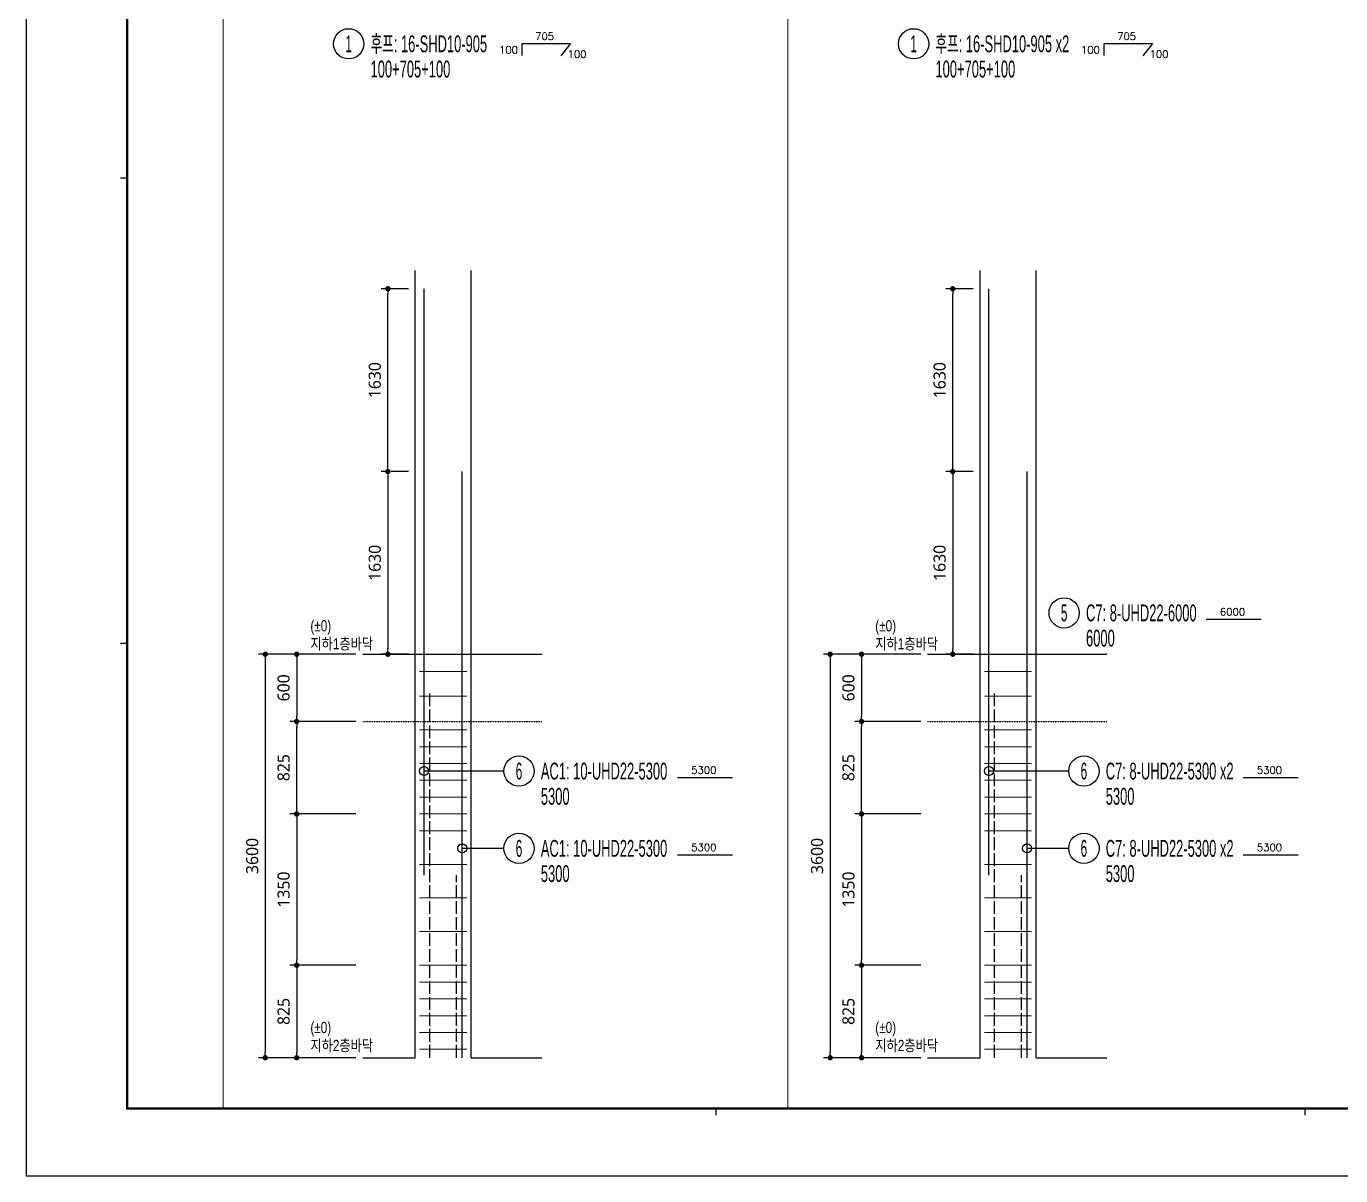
# Model space of a CAD drawing. Header units: millimetres. Extents: x 317501 to 2277231, y -321722 to 1186893.
# Drawn here: x 473021 to 484742, y -171979 to -161724 of the extents above; entities that cross this region are included whole.
import ezdxf
from ezdxf.enums import TextEntityAlignment as Align

# ---------------------------------------------------------------- set-up
doc = ezdxf.new("R2010")
doc.units = ezdxf.units.MM
doc.header["$LTSCALE"] = 57
doc.linetypes.add('HID', pattern=[2.5, 2, -0.5])
doc.layers.get('Defpoints').update_dxf_attribs({"color": 145})
for name, color, linetype in [('254', 254, 'Continuous'), ('AMAC-NO', 5, 'Continuous'), ('BAR', 2, 'Continuous'), ('DIM', 7, 'Continuous'), ('RP_TAG', 7, 'Continuous'), ('XDIM', 7, 'Continuous'), ('XSTRUCT', 2, 'Continuous')]:
    doc.layers.add(name, color=color, linetype=linetype)
doc.layers.add('Main Bar', color=7, linetype='Continuous', lineweight=0)
doc.layers.add('XTITLE', color=22, linetype='Continuous', lineweight=0)
doc.styles.add('ROMANS', font='malgun.ttf')
doc.styles.add('RPWK1', font='arial.ttf', dxfattribs={"bigfont": 'whgtxt.shx'})
doc.styles.add('RPWK2', font='romans.shx', dxfattribs={"bigfont": 'whgtxt.shx'})
doc.styles.add('돋음', font='Dotum.ttf')
doc.dimstyles.new('60(SUB-1.8)', dxfattribs={"dimscale": 60, "dimtxt": 1.8, "dimasz": 0.8, "dimexe": 1, "dimexo": 1, "dimgap": 1, "dimtad": 1, "dimdec": 0, "dimzin": 0, "dimdsep": 46, "dimtxsty": 'ROMANS', "dimblk": 'DOT', "dimcen": 1, "dimdle": 2, "dimclrd": 6, "dimclre": 6, "dimclrt": 7, "dimazin": 0, "dimtfac": 1, "dimtdec": 0, "dimtix": 1, "dimtmove": 2, "dimatfit": 3, "dimldrblk": 'DIMDOT', "dimfxl": 0, "dimtolj": 1, "dimtzin": 0, "dimarcsym": 0})

# ---------------------------------------------------------------- blocks, each defined once
blk = doc.blocks.new('dhs_sheet2e')
at = {"color": 7}
for p, q in [((2996.4, 29664.7), (2796.7, 29664.7)), ((2996.4, 15831.2), (2796.7, 15831.2)), ((20500.6, 1997.6), (20500.6, 1797.9)), ((38004.8, 1997.6), (38004.8, 1797.9))]:
    blk.add_line(p, q, dxfattribs=at)
blk.add_lwpolyline([(84000, 0), (84000, 59329.4), (0, 59329.4), (0, 0)], close=True, dxfattribs=at)
at = {"color": 30, "const_width": 64.9}
blk.add_lwpolyline([(81003.6, 57331.7), (2996.4, 57331.7), (2996.4, 1997.6), (81003.6, 1997.6)], close=True, dxfattribs=at)
blk = doc.blocks.new('zdfgarse')
at = {"color": 255, "xscale": 0.25, "yscale": 0.25, "zscale": 0.25}
blk.add_blockref('dhs_sheet2e', (0, 0), dxfattribs=at)
blk = doc.blocks.new('_Dot')
at = {"color": 0, "linetype": 'ByBlock', "lineweight": -2}
blk.add_line((-0.5, 0), (-1, 0), dxfattribs=at)
at = {"color": 0, "linetype": 'ByBlock', "const_width": 0.5}
blk.add_lwpolyline([(-0.25, 0, 1), (0.25, 0, 1)], format="xyb", close=True, dxfattribs=at)
blk = doc.blocks.new('*D101')
at = {"layer": 'Defpoints', "color": 0, "linetype": 'Continuous', "transparency": 16777216}
for p in [(476021, -167326), (475152, -170926), (476021, -170926)]:
    blk.add_point(p, dxfattribs=at).dxf.unprotected_set("ltscale", 0)
at = {"layer": 'XDIM', "color": 6, "linetype": 'Continuous', "lineweight": -2, "transparency": 16777216}
for p, q in [((475961, -167326), (475092, -167326)), ((475152, -167374), (475152, -170878)), ((475961, -170926), (475092, -170926))]:
    blk.add_line(p, q, dxfattribs=at).dxf.unprotected_set("ltscale", 0)
at = {"layer": 'XDIM', "color": 6, "linetype": 'Continuous', "lineweight": -2, "transparency": 16777216, "xscale": 48, "yscale": 48, "zscale": 48}
for p, rotation in [((475152, -167326), 90), ((475152, -170926), 270)]:
    blk.add_blockref('_Dot', p, dxfattribs=dict(at, rotation=rotation)).dxf.unprotected_set("ltscale", 0)
at = {"layer": 'XDIM', "color": 7, "linetype": 'Continuous', "transparency": 16777216, "insert": (475036, -169126), "char_height": 108, "attachment_point": 5, "rotation": 90, "style": 'ROMANS'}
blk.add_mtext('\\A1;3600', dxfattribs=at).dxf.unprotected_set("ltscale", 0)
blk = doc.blocks.new('DIMDOT')
at = {"layer": 'DIM', "linetype": 'Continuous'}
blk.add_line((-2, 0), (2, 0), dxfattribs=at)
for radius in [0.5, 0.25]:
    blk.add_circle((0, 0), radius, dxfattribs=at)
blk = doc.blocks.new('*D102')
at = {"layer": 'Defpoints', "color": 0, "linetype": 'Continuous', "transparency": 16777216}
for p in [(476488, -165696), (476245, -167326), (476488, -167326)]:
    blk.add_point(p, dxfattribs=at).dxf.unprotected_set("ltscale", 0)
at = {"layer": 'XDIM', "color": 6, "linetype": 'Continuous', "lineweight": -2, "transparency": 16777216}
for p, q in [((476428, -165696), (476185, -165696)), ((476245, -165744), (476245, -167278)), ((476428, -167326), (476185, -167326))]:
    blk.add_line(p, q, dxfattribs=at).dxf.unprotected_set("ltscale", 0)
at = {"layer": 'XDIM', "color": 6, "linetype": 'Continuous', "lineweight": -2, "transparency": 16777216, "xscale": 48, "yscale": 48, "zscale": 48}
for p, rotation in [((476245, -165696), 90), ((476245, -167326), 270)]:
    blk.add_blockref('_Dot', p, dxfattribs=dict(at, rotation=rotation)).dxf.unprotected_set("ltscale", 0)
at = {"layer": 'XDIM', "color": 7, "linetype": 'Continuous', "transparency": 16777216, "insert": (476129, -166511), "char_height": 108, "attachment_point": 5, "rotation": 90, "style": 'ROMANS'}
blk.add_mtext('\\A1;1630', dxfattribs=at).dxf.unprotected_set("ltscale", 0)
blk = doc.blocks.new('*D103')
at = {"layer": 'Defpoints', "color": 0, "linetype": 'Continuous', "transparency": 16777216}
for p in [(476245, -164066), (476488, -164066), (476488, -165696)]:
    blk.add_point(p, dxfattribs=at).dxf.unprotected_set("ltscale", 0)
at = {"layer": 'XDIM', "color": 6, "linetype": 'Continuous', "lineweight": -2, "transparency": 16777216}
for p, q in [((476428, -164066), (476185, -164066)), ((476245, -165648), (476245, -164114)), ((476428, -165696), (476185, -165696))]:
    blk.add_line(p, q, dxfattribs=at).dxf.unprotected_set("ltscale", 0)
at = {"layer": 'XDIM', "color": 6, "linetype": 'Continuous', "lineweight": -2, "transparency": 16777216, "xscale": 48, "yscale": 48, "zscale": 48}
for p, rotation in [((476245, -164066), 90), ((476245, -165696), 270)]:
    blk.add_blockref('_Dot', p, dxfattribs=dict(at, rotation=rotation)).dxf.unprotected_set("ltscale", 0)
at = {"layer": 'XDIM', "color": 7, "linetype": 'Continuous', "transparency": 16777216, "insert": (476129, -164881), "char_height": 108, "attachment_point": 5, "rotation": 90, "style": 'ROMANS'}
blk.add_mtext('\\A1;1630', dxfattribs=at).dxf.unprotected_set("ltscale", 0)
blk = doc.blocks.new('*D104')
at = {"layer": 'Defpoints', "color": 0, "linetype": 'Continuous', "transparency": 16777216}
for p in [(476021, -167326), (475432, -167926), (476021, -167926)]:
    blk.add_point(p, dxfattribs=at).dxf.unprotected_set("ltscale", 0)
at = {"layer": 'XDIM', "color": 6, "linetype": 'Continuous', "lineweight": -2, "transparency": 16777216}
for p, q in [((475961, -167326), (475372, -167326)), ((475432, -167374), (475432, -167878)), ((475961, -167926), (475372, -167926))]:
    blk.add_line(p, q, dxfattribs=at).dxf.unprotected_set("ltscale", 0)
at = {"layer": 'XDIM', "color": 6, "linetype": 'Continuous', "lineweight": -2, "transparency": 16777216, "xscale": 48, "yscale": 48, "zscale": 48}
for p, rotation in [((475432, -167326), 90), ((475432, -167926), 270)]:
    blk.add_blockref('_Dot', p, dxfattribs=dict(at, rotation=rotation)).dxf.unprotected_set("ltscale", 0)
at = {"layer": 'XDIM', "color": 7, "linetype": 'Continuous', "transparency": 16777216, "insert": (475316, -167626), "char_height": 108, "attachment_point": 5, "rotation": 90, "style": 'ROMANS'}
blk.add_mtext('\\A1;600', dxfattribs=at).dxf.unprotected_set("ltscale", 0)
blk = doc.blocks.new('*D105')
at = {"layer": 'Defpoints', "color": 0, "linetype": 'Continuous', "transparency": 16777216}
for p in [(476021, -170101), (475432, -170926), (476021, -170926)]:
    blk.add_point(p, dxfattribs=at).dxf.unprotected_set("ltscale", 0)
at = {"layer": 'XDIM', "color": 6, "linetype": 'Continuous', "lineweight": -2, "transparency": 16777216}
for p, q in [((475961, -170101), (475372, -170101)), ((475432, -170149), (475432, -170878)), ((475961, -170926), (475372, -170926))]:
    blk.add_line(p, q, dxfattribs=at).dxf.unprotected_set("ltscale", 0)
at = {"layer": 'XDIM', "color": 6, "linetype": 'Continuous', "lineweight": -2, "transparency": 16777216, "xscale": 48, "yscale": 48, "zscale": 48}
for p, rotation in [((475432, -170101), 90), ((475432, -170926), 270)]:
    blk.add_blockref('_Dot', p, dxfattribs=dict(at, rotation=rotation)).dxf.unprotected_set("ltscale", 0)
at = {"layer": 'XDIM', "color": 7, "linetype": 'Continuous', "transparency": 16777216, "insert": (475316, -170513), "char_height": 108, "attachment_point": 5, "rotation": 90, "style": 'ROMANS'}
blk.add_mtext('\\A1;825', dxfattribs=at).dxf.unprotected_set("ltscale", 0)
blk = doc.blocks.new('*D106')
at = {"layer": 'Defpoints', "color": 0, "linetype": 'Continuous', "transparency": 16777216}
for p in [(475432, -167926), (476021, -167926), (476021, -168751)]:
    blk.add_point(p, dxfattribs=at).dxf.unprotected_set("ltscale", 0)
at = {"layer": 'XDIM', "color": 6, "linetype": 'Continuous', "lineweight": -2, "transparency": 16777216}
for p, q in [((475961, -167926), (475372, -167926)), ((475432, -168703), (475432, -167974)), ((475961, -168751), (475372, -168751))]:
    blk.add_line(p, q, dxfattribs=at).dxf.unprotected_set("ltscale", 0)
at = {"layer": 'XDIM', "color": 6, "linetype": 'Continuous', "lineweight": -2, "transparency": 16777216, "xscale": 48, "yscale": 48, "zscale": 48}
for p, rotation in [((475432, -167926), 90), ((475432, -168751), 270)]:
    blk.add_blockref('_Dot', p, dxfattribs=dict(at, rotation=rotation)).dxf.unprotected_set("ltscale", 0)
at = {"layer": 'XDIM', "color": 7, "linetype": 'Continuous', "transparency": 16777216, "insert": (475316, -168338), "char_height": 108, "attachment_point": 5, "rotation": 90, "style": 'ROMANS'}
blk.add_mtext('\\A1;825', dxfattribs=at).dxf.unprotected_set("ltscale", 0)
blk = doc.blocks.new('*D107')
at = {"layer": 'Defpoints', "color": 0, "linetype": 'Continuous', "transparency": 16777216}
for p in [(476021, -168751), (475432, -170101), (476021, -170101)]:
    blk.add_point(p, dxfattribs=at).dxf.unprotected_set("ltscale", 0)
at = {"layer": 'XDIM', "color": 6, "linetype": 'Continuous', "lineweight": -2, "transparency": 16777216}
for p, q in [((475961, -168751), (475372, -168751)), ((475432, -168799), (475432, -170053)), ((475961, -170101), (475372, -170101))]:
    blk.add_line(p, q, dxfattribs=at).dxf.unprotected_set("ltscale", 0)
at = {"layer": 'XDIM', "color": 6, "linetype": 'Continuous', "lineweight": -2, "transparency": 16777216, "xscale": 48, "yscale": 48, "zscale": 48}
for p, rotation in [((475432, -168751), 90), ((475432, -170101), 270)]:
    blk.add_blockref('_Dot', p, dxfattribs=dict(at, rotation=rotation)).dxf.unprotected_set("ltscale", 0)
at = {"layer": 'XDIM', "color": 7, "linetype": 'Continuous', "transparency": 16777216, "insert": (475316, -169426), "char_height": 108, "attachment_point": 5, "rotation": 90, "style": 'ROMANS'}
blk.add_mtext('\\A1;1350', dxfattribs=at).dxf.unprotected_set("ltscale", 0)
blk = doc.blocks.new('*D108')
at = {"layer": 'Defpoints', "color": 0, "linetype": 'Continuous', "transparency": 16777216}
for p in [(481059, -167326), (480189, -170926), (481059, -170926)]:
    blk.add_point(p, dxfattribs=at).dxf.unprotected_set("ltscale", 0)
at = {"layer": 'XDIM', "color": 6, "linetype": 'Continuous', "lineweight": -2, "transparency": 16777216}
for p, q in [((480999, -167326), (480129, -167326)), ((480189, -167374), (480189, -170878)), ((480999, -170926), (480129, -170926))]:
    blk.add_line(p, q, dxfattribs=at).dxf.unprotected_set("ltscale", 0)
at = {"layer": 'XDIM', "color": 6, "linetype": 'Continuous', "lineweight": -2, "transparency": 16777216, "xscale": 48, "yscale": 48, "zscale": 48}
for p, rotation in [((480189, -167326), 90), ((480189, -170926), 270)]:
    blk.add_blockref('_Dot', p, dxfattribs=dict(at, rotation=rotation)).dxf.unprotected_set("ltscale", 0)
at = {"layer": 'XDIM', "color": 7, "linetype": 'Continuous', "transparency": 16777216, "insert": (480073, -169126), "char_height": 108, "attachment_point": 5, "rotation": 90, "style": 'ROMANS'}
blk.add_mtext('\\A1;3600', dxfattribs=at).dxf.unprotected_set("ltscale", 0)
blk = doc.blocks.new('*D109')
at = {"layer": 'Defpoints', "color": 0, "linetype": 'Continuous', "transparency": 16777216}
for p in [(481526, -165696), (481282, -167326), (481526, -167326)]:
    blk.add_point(p, dxfattribs=at).dxf.unprotected_set("ltscale", 0)
at = {"layer": 'XDIM', "color": 6, "linetype": 'Continuous', "lineweight": -2, "transparency": 16777216}
for p, q in [((481466, -165696), (481222, -165696)), ((481282, -165744), (481282, -167278)), ((481466, -167326), (481222, -167326))]:
    blk.add_line(p, q, dxfattribs=at).dxf.unprotected_set("ltscale", 0)
at = {"layer": 'XDIM', "color": 6, "linetype": 'Continuous', "lineweight": -2, "transparency": 16777216, "xscale": 48, "yscale": 48, "zscale": 48}
for p, rotation in [((481282, -165696), 90), ((481282, -167326), 270)]:
    blk.add_blockref('_Dot', p, dxfattribs=dict(at, rotation=rotation)).dxf.unprotected_set("ltscale", 0)
at = {"layer": 'XDIM', "color": 7, "linetype": 'Continuous', "transparency": 16777216, "insert": (481166, -166511), "char_height": 108, "attachment_point": 5, "rotation": 90, "style": 'ROMANS'}
blk.add_mtext('\\A1;1630', dxfattribs=at).dxf.unprotected_set("ltscale", 0)
blk = doc.blocks.new('*D110')
at = {"layer": 'Defpoints', "color": 0, "linetype": 'Continuous', "transparency": 16777216}
for p in [(481282, -164066), (481526, -164066), (481526, -165696)]:
    blk.add_point(p, dxfattribs=at).dxf.unprotected_set("ltscale", 0)
at = {"layer": 'XDIM', "color": 6, "linetype": 'Continuous', "lineweight": -2, "transparency": 16777216}
for p, q in [((481466, -164066), (481222, -164066)), ((481282, -165648), (481282, -164114)), ((481466, -165696), (481222, -165696))]:
    blk.add_line(p, q, dxfattribs=at).dxf.unprotected_set("ltscale", 0)
at = {"layer": 'XDIM', "color": 6, "linetype": 'Continuous', "lineweight": -2, "transparency": 16777216, "xscale": 48, "yscale": 48, "zscale": 48}
for p, rotation in [((481282, -164066), 90), ((481282, -165696), 270)]:
    blk.add_blockref('_Dot', p, dxfattribs=dict(at, rotation=rotation)).dxf.unprotected_set("ltscale", 0)
at = {"layer": 'XDIM', "color": 7, "linetype": 'Continuous', "transparency": 16777216, "insert": (481166, -164881), "char_height": 108, "attachment_point": 5, "rotation": 90, "style": 'ROMANS'}
blk.add_mtext('\\A1;1630', dxfattribs=at).dxf.unprotected_set("ltscale", 0)
blk = doc.blocks.new('*D111')
at = {"layer": 'Defpoints', "color": 0, "linetype": 'Continuous', "transparency": 16777216}
for p in [(481059, -167326), (480469, -167926), (481059, -167926)]:
    blk.add_point(p, dxfattribs=at).dxf.unprotected_set("ltscale", 0)
at = {"layer": 'XDIM', "color": 6, "linetype": 'Continuous', "lineweight": -2, "transparency": 16777216}
for p, q in [((480999, -167326), (480409, -167326)), ((480469, -167374), (480469, -167878)), ((480999, -167926), (480409, -167926))]:
    blk.add_line(p, q, dxfattribs=at).dxf.unprotected_set("ltscale", 0)
at = {"layer": 'XDIM', "color": 6, "linetype": 'Continuous', "lineweight": -2, "transparency": 16777216, "xscale": 48, "yscale": 48, "zscale": 48}
for p, rotation in [((480469, -167326), 90), ((480469, -167926), 270)]:
    blk.add_blockref('_Dot', p, dxfattribs=dict(at, rotation=rotation)).dxf.unprotected_set("ltscale", 0)
at = {"layer": 'XDIM', "color": 7, "linetype": 'Continuous', "transparency": 16777216, "insert": (480353, -167626), "char_height": 108, "attachment_point": 5, "rotation": 90, "style": 'ROMANS'}
blk.add_mtext('\\A1;600', dxfattribs=at).dxf.unprotected_set("ltscale", 0)
blk = doc.blocks.new('*D112')
at = {"layer": 'Defpoints', "color": 0, "linetype": 'Continuous', "transparency": 16777216}
for p in [(481059, -170101), (480469, -170926), (481059, -170926)]:
    blk.add_point(p, dxfattribs=at).dxf.unprotected_set("ltscale", 0)
at = {"layer": 'XDIM', "color": 6, "linetype": 'Continuous', "lineweight": -2, "transparency": 16777216}
for p, q in [((480999, -170101), (480409, -170101)), ((480469, -170149), (480469, -170878)), ((480999, -170926), (480409, -170926))]:
    blk.add_line(p, q, dxfattribs=at).dxf.unprotected_set("ltscale", 0)
at = {"layer": 'XDIM', "color": 6, "linetype": 'Continuous', "lineweight": -2, "transparency": 16777216, "xscale": 48, "yscale": 48, "zscale": 48}
for p, rotation in [((480469, -170101), 90), ((480469, -170926), 270)]:
    blk.add_blockref('_Dot', p, dxfattribs=dict(at, rotation=rotation)).dxf.unprotected_set("ltscale", 0)
at = {"layer": 'XDIM', "color": 7, "linetype": 'Continuous', "transparency": 16777216, "insert": (480353, -170513), "char_height": 108, "attachment_point": 5, "rotation": 90, "style": 'ROMANS'}
blk.add_mtext('\\A1;825', dxfattribs=at).dxf.unprotected_set("ltscale", 0)
blk = doc.blocks.new('*D113')
at = {"layer": 'Defpoints', "color": 0, "linetype": 'Continuous', "transparency": 16777216}
for p in [(480469, -167926), (481059, -167926), (481059, -168751)]:
    blk.add_point(p, dxfattribs=at).dxf.unprotected_set("ltscale", 0)
at = {"layer": 'XDIM', "color": 6, "linetype": 'Continuous', "lineweight": -2, "transparency": 16777216}
for p, q in [((480999, -167926), (480409, -167926)), ((480469, -168703), (480469, -167974)), ((480999, -168751), (480409, -168751))]:
    blk.add_line(p, q, dxfattribs=at).dxf.unprotected_set("ltscale", 0)
at = {"layer": 'XDIM', "color": 6, "linetype": 'Continuous', "lineweight": -2, "transparency": 16777216, "xscale": 48, "yscale": 48, "zscale": 48}
for p, rotation in [((480469, -167926), 90), ((480469, -168751), 270)]:
    blk.add_blockref('_Dot', p, dxfattribs=dict(at, rotation=rotation)).dxf.unprotected_set("ltscale", 0)
at = {"layer": 'XDIM', "color": 7, "linetype": 'Continuous', "transparency": 16777216, "insert": (480353, -168338), "char_height": 108, "attachment_point": 5, "rotation": 90, "style": 'ROMANS'}
blk.add_mtext('\\A1;825', dxfattribs=at).dxf.unprotected_set("ltscale", 0)
blk = doc.blocks.new('*D114')
at = {"layer": 'Defpoints', "color": 0, "linetype": 'Continuous', "transparency": 16777216}
for p in [(481059, -168751), (480469, -170101), (481059, -170101)]:
    blk.add_point(p, dxfattribs=at).dxf.unprotected_set("ltscale", 0)
at = {"layer": 'XDIM', "color": 6, "linetype": 'Continuous', "lineweight": -2, "transparency": 16777216}
for p, q in [((480999, -168751), (480409, -168751)), ((480469, -168799), (480469, -170053)), ((480999, -170101), (480409, -170101))]:
    blk.add_line(p, q, dxfattribs=at).dxf.unprotected_set("ltscale", 0)
at = {"layer": 'XDIM', "color": 6, "linetype": 'Continuous', "lineweight": -2, "transparency": 16777216, "xscale": 48, "yscale": 48, "zscale": 48}
for p, rotation in [((480469, -168751), 90), ((480469, -170101), 270)]:
    blk.add_blockref('_Dot', p, dxfattribs=dict(at, rotation=rotation)).dxf.unprotected_set("ltscale", 0)
at = {"layer": 'XDIM', "color": 7, "linetype": 'Continuous', "transparency": 16777216, "insert": (480353, -169426), "char_height": 108, "attachment_point": 5, "rotation": 90, "style": 'ROMANS'}
blk.add_mtext('\\A1;1350', dxfattribs=at).dxf.unprotected_set("ltscale", 0)
blk = doc.blocks.new('*U1603', base_point=(477280.5468, -168368.5475))
at = {"layer": 'RP_TAG', "color": 0, "linetype": 'Continuous', "ltscale": 100}
blk.add_circle((477414.5468, -168368.5475), 135, dxfattribs=at)
at = {"layer": 'RP_TAG', "color": 0, "linetype": 'Continuous', "ltscale": 100, "style": 'RPWK1', "width": 0.5}
blk.add_text('6', height=150, dxfattribs=at).set_placement((477414.5468, -168368.5475), align=Align.MIDDLE_CENTER)
at = {"layer": 'RP_TAG', "color": 0, "linetype": 'Continuous', "ltscale": 100, "style": 'RPWK1', "width": 0.55}
for s, p in [('AC1: 10-UHD22-5300', (477609.5468, -168368.5475)), ('5300', (477609.5468, -168593.5475))]:
    blk.add_text(s, height=150, dxfattribs=at).set_placement(p, align=Align.MIDDLE_LEFT)
blk = doc.blocks.new('*U1604', base_point=(477280.5468, -169057.996))
at = {"layer": 'RP_TAG', "color": 0, "linetype": 'Continuous', "ltscale": 100}
blk.add_circle((477414.5468, -169057.996), 135, dxfattribs=at)
at = {"layer": 'RP_TAG', "color": 0, "linetype": 'Continuous', "ltscale": 100, "style": 'RPWK1', "width": 0.5}
blk.add_text('6', height=150, dxfattribs=at).set_placement((477414.5468, -169057.996), align=Align.MIDDLE_CENTER)
at = {"layer": 'RP_TAG', "color": 0, "linetype": 'Continuous', "ltscale": 100, "style": 'RPWK1', "width": 0.55}
for s, p in [('AC1: 10-UHD22-5300', (477609.5468, -169057.996)), ('5300', (477609.5468, -169282.996))]:
    blk.add_text(s, height=150, dxfattribs=at).set_placement(p, align=Align.MIDDLE_LEFT)
blk = doc.blocks.new('*U1605', base_point=(482317.8452, -168368.5474))
at = {"layer": 'RP_TAG', "color": 0, "linetype": 'Continuous', "ltscale": 100}
blk.add_circle((482451.8452, -168368.5474), 135, dxfattribs=at)
at = {"layer": 'RP_TAG', "color": 0, "linetype": 'Continuous', "ltscale": 100, "style": 'RPWK1', "width": 0.5}
blk.add_text('6', height=150, dxfattribs=at).set_placement((482451.8452, -168368.5474), align=Align.MIDDLE_CENTER)
at = {"layer": 'RP_TAG', "color": 0, "linetype": 'Continuous', "ltscale": 100, "style": 'RPWK1', "width": 0.55}
for s, p in [('C7: 8-UHD22-5300 x2', (482646.8452, -168368.5474)), ('5300', (482646.8452, -168593.5474))]:
    blk.add_text(s, height=150, dxfattribs=at).set_placement(p, align=Align.MIDDLE_LEFT)
blk = doc.blocks.new('*U1606', base_point=(482317.8452, -169057.9959))
at = {"layer": 'RP_TAG', "color": 0, "linetype": 'Continuous', "ltscale": 100}
blk.add_circle((482451.8452, -169057.9959), 135, dxfattribs=at)
at = {"layer": 'RP_TAG', "color": 0, "linetype": 'Continuous', "ltscale": 100, "style": 'RPWK1', "width": 0.5}
blk.add_text('6', height=150, dxfattribs=at).set_placement((482451.8452, -169057.9959), align=Align.MIDDLE_CENTER)
at = {"layer": 'RP_TAG', "color": 0, "linetype": 'Continuous', "ltscale": 100, "style": 'RPWK1', "width": 0.55}
for s, p in [('C7: 8-UHD22-5300 x2', (482646.8452, -169057.9959)), ('5300', (482646.8452, -169282.9959))]:
    blk.add_text(s, height=150, dxfattribs=at).set_placement(p, align=Align.MIDDLE_LEFT)
blk = doc.blocks.new('*U1617', base_point=(475761.912, -161880.1787))
at = {"layer": 'RP_TAG', "color": 0, "linetype": 'Continuous', "ltscale": 100}
blk.add_circle((475895.912, -161880.1787), 135, dxfattribs=at)
at = {"layer": 'RP_TAG', "color": 0, "linetype": 'Continuous', "ltscale": 100, "style": 'RPWK1', "width": 0.5}
blk.add_text('1', height=150, dxfattribs=at).set_placement((475895.912, -161880.1787), align=Align.MIDDLE_CENTER)
at = {"layer": 'RP_TAG', "color": 0, "linetype": 'Continuous', "ltscale": 100, "style": 'RPWK1', "width": 0.55}
for s, p in [('후프: 16-SHD10-905', (476090.912, -161880.1787)), ('100+705+100', (476090.912, -162105.1787))]:
    blk.add_text(s, height=150, dxfattribs=at).set_placement(p, align=Align.MIDDLE_LEFT)
blk = doc.blocks.new('*U1618', base_point=(480799.2102, -161880.1787))
at = {"layer": 'RP_TAG', "color": 0, "linetype": 'Continuous', "ltscale": 100}
blk.add_circle((480933.2102, -161880.1787), 135, dxfattribs=at)
at = {"layer": 'RP_TAG', "color": 0, "linetype": 'Continuous', "ltscale": 100, "style": 'RPWK1', "width": 0.5}
blk.add_text('1', height=150, dxfattribs=at).set_placement((480933.2102, -161880.1787), align=Align.MIDDLE_CENTER)
at = {"layer": 'RP_TAG', "color": 0, "linetype": 'Continuous', "ltscale": 100, "style": 'RPWK1', "width": 0.55}
for s, p in [('후프: 16-SHD10-905 x2', (481128.2102, -161880.1787)), ('100+705+100', (481128.2102, -162105.1787))]:
    blk.add_text(s, height=150, dxfattribs=at).set_placement(p, align=Align.MIDDLE_LEFT)
blk = doc.blocks.new('*U1627', base_point=(482141.9565, -166957.3207))
at = {"layer": 'RP_TAG', "color": 0, "linetype": 'Continuous', "ltscale": 100}
blk.add_circle((482275.9565, -166957.3207), 135, dxfattribs=at)
at = {"layer": 'RP_TAG', "color": 0, "linetype": 'Continuous', "ltscale": 100, "style": 'RPWK1', "width": 0.5}
blk.add_text('5', height=150, dxfattribs=at).set_placement((482275.9565, -166957.3207), align=Align.MIDDLE_CENTER)
at = {"layer": 'RP_TAG', "color": 0, "linetype": 'Continuous', "ltscale": 100, "style": 'RPWK1', "width": 0.55}
for s, p in [('C7: 8-UHD22-6000', (482470.9565, -166957.3207)), ('6000', (482470.9565, -167182.3207))]:
    blk.add_text(s, height=150, dxfattribs=at).set_placement(p, align=Align.MIDDLE_LEFT)

msp = doc.modelspace()

# ---------------------------------------------------------------- linework, layer by layer
at = {"layer": '254', "color": 4, "linetype": 'Continuous'}
for p, q in [((477279.5, -168368.5), (476568.4, -168368.5)), ((482316.8, -168368.5), (481605.7, -168368.5)), ((477279.5, -169058), (476908.4, -169058)), ((482316.8, -169058), (481945.7, -169058))]:
    msp.add_line(p, q, dxfattribs=at)
for centre in [(476568.4, -168368.5), (481605.7, -168368.5), (476908.4, -169058), (481945.7, -169058)]:
    msp.add_circle(centre, 40, dxfattribs=at)
at = {"layer": 'BAR', "color": 3}
for points in [[(476568.4, -169295.8), (476568.4, -164065.8)], [(481605.7, -169295.8), (481605.7, -164065.8)], [(476908.4, -170925.8), (476908.4, -165695.8)], [(481945.7, -170925.8), (481945.7, -165695.8)]]:
    msp.add_lwpolyline(points, dxfattribs=at)
at = {"layer": 'BAR', "color": 8, "linetype": 'HID'}
for points in [[(476618.4, -170925.8), (476618.4, -167665.8)], [(481655.7, -170925.8), (481655.7, -167665.8)], [(476858.4, -170925.8), (476858.4, -169295.8)], [(481895.7, -170925.8), (481895.7, -169295.8)]]:
    msp.add_lwpolyline(points, dxfattribs=at)
at = {"layer": 'Main Bar', "color": 30, "linetype": 'Continuous'}
for p, q in [((476528.4, -167480.8), (476948.4, -167480.8)), ((481565.7, -167480.8), (481985.7, -167480.8)), ((476528.4, -167700.8), (476948.4, -167700.8)), ((481565.7, -167700.8), (481985.7, -167700.8)), ((476528.4, -168000.8), (476948.4, -168000.8)), ((481565.7, -168000.8), (481985.7, -168000.8)), ((476528.4, -168150.8), (476948.4, -168150.8)), ((481565.7, -168150.8), (481985.7, -168150.8)), ((476528.4, -168300.8), (476948.4, -168300.8)), ((481565.7, -168300.8), (481985.7, -168300.8)), ((476528.4, -168450.8), (476948.4, -168450.8)), ((481565.7, -168450.8), (481985.7, -168450.8)), ((476528.4, -168600.8), (476948.4, -168600.8)), ((481565.7, -168600.8), (481985.7, -168600.8)), ((476528.4, -168750.8), (476948.4, -168750.8)), ((481565.7, -168750.8), (481985.7, -168750.8)), ((476528.4, -168900.8), (476948.4, -168900.8)), ((481565.7, -168900.8), (481985.7, -168900.8)), ((476528.4, -169200.8), (476948.4, -169200.8)), ((481565.7, -169200.8), (481985.7, -169200.8)), ((476528.4, -169500.8), (476948.4, -169500.8)), ((481565.7, -169500.8), (481985.7, -169500.8)), ((476528.4, -169800.8), (476948.4, -169800.8)), ((481565.7, -169800.8), (481985.7, -169800.8)), ((476528.4, -170100.8), (476948.4, -170100.8)), ((481565.7, -170100.8), (481985.7, -170100.8)), ((476528.4, -170250.8), (476948.4, -170250.8)), ((481565.7, -170250.8), (481985.7, -170250.8)), ((476528.4, -170400.8), (476948.4, -170400.8)), ((481565.7, -170400.8), (481985.7, -170400.8)), ((476528.4, -170550.8), (476948.4, -170550.8)), ((481565.7, -170550.8), (481985.7, -170550.8)), ((476528.4, -170700.8), (476948.4, -170700.8)), ((481565.7, -170700.8), (481985.7, -170700.8)), ((476528.4, -170850.8), (476948.4, -170850.8)), ((481565.7, -170850.8), (481985.7, -170850.8))]:
    msp.add_line(p, q, dxfattribs=at).dxf.unprotected_set("ltscale", 0)
at = {"layer": 'RP_TAG', "color": 250, "linetype": 'Continuous', "ltscale": 100}
for p, q in [((477538.1, -161880.2), (477538.1, -161880.2)), ((482727.7, -161880.2), (482727.7, -161880.2)), ((483614.2, -166957.3), (483614.2, -166957.3)), ((478899.7, -168368.5), (478899.7, -168368.5)), ((483943.3, -168368.5), (483943.3, -168368.5)), ((478899.7, -169058), (478899.7, -169058)), ((483943.3, -169058), (483943.3, -169058))]:
    msp.add_line(p, q, dxfattribs=at)
at = {"layer": 'RP_TAG', "color": 1, "linetype": 'Continuous', "ltscale": 100}
for points in [[(477443.8, -161983.5), (477443.8, -161877.4), (477874.6, -161877.4), (477786.5, -161987.2)], [(482633.4, -161983.5), (482633.4, -161877.4), (483064.2, -161877.4), (482976.1, -161987.2)], [(483543.7, -167014.1), (484032.6, -167014.1)], [(478829.2, -168425.3), (479318, -168425.3)], [(483872.8, -168425.3), (484361.6, -168425.3)], [(478829.2, -169114.7), (479318, -169114.7)], [(483872.8, -169114.7), (484361.6, -169114.7)]]:
    msp.add_lwpolyline(points, dxfattribs=at)
at = {"layer": 'XSTRUCT', "color": 5, "linetype": 'Continuous'}
for p, q in [((476488.4, -170925.8), (476488.4, -163901.9)), ((476988.4, -170925.8), (476988.4, -163901.9)), ((481525.7, -170925.8), (481525.7, -163901.9)), ((482025.7, -170925.8), (482025.7, -163901.9)), ((476021.3, -167325.8), (477618.1, -167325.8)), ((481058.6, -167325.8), (482655.4, -167325.8)), ((476021.3, -170925.8), (476488.4, -170925.8)), ((476988.4, -170925.8), (477618.1, -170925.8)), ((481058.6, -170925.8), (481525.7, -170925.8)), ((482025.7, -170925.8), (482655.4, -170925.8))]:
    msp.add_line(p, q, dxfattribs=at).dxf.unprotected_set("ltscale", 0)
at = {"layer": 'XSTRUCT', "color": 8, "linetype": 'HID'}
for p, q in [((476021.3, -167925.8), (477618.1, -167925.8)), ((481058.6, -167925.8), (482655.4, -167925.8))]:
    msp.add_line(p, q, dxfattribs=at).dxf.unprotected_set("ltscale", 0)
at = {"layer": 'XTITLE', "color": 3, "ltscale": 2}
msp.add_line((474775.7, -155938.1), (474775.7, -171379.3), dxfattribs=at)
msp.add_lwpolyline([(479813, -155938.1), (479813, -171379.3)], dxfattribs=at)

# ---------------------------------------------------------------- block references
at = {"xscale": 1.199999996698919, "yscale": 1.199999996698919, "zscale": 1.199999996698919}
msp.add_blockref('zdfgarse', (473020.9, -171978.6), dxfattribs=at)
at = {"layer": 'RP_TAG', "color": 30, "linetype": 'Continuous', "ltscale": 1.86656e-317}
for name, p in [('*U1617', (475761.9, -161880.2)), ('*U1618', (480799.2, -161880.2))]:
    msp.add_blockref(name, p, dxfattribs=at)
at = {"layer": 'RP_TAG', "color": 210, "linetype": 'Continuous', "ltscale": 1.86656e-317}
for name, p in [('*U1627', (482142, -166957.3)), ('*U1603', (477280.5, -168368.5)), ('*U1605', (482317.8, -168368.5)), ('*U1604', (477280.5, -169058)), ('*U1606', (482317.8, -169058))]:
    msp.add_blockref(name, p, dxfattribs=at)

# ---------------------------------------------------------------- texts
at = {"layer": 'AMAC-NO', "color": 2, "style": '돋음', "width": 0.8}
for s, p in [('(%%P0)', (475554.4, -167122.2)), ('(%%P0)', (480591.7, -167122.2)), ('지하1층바닥', (475554.4, -167282.8)), ('지하1층바닥', (480591.7, -167282.8)), ('(%%P0)', (475554.4, -170706)), ('(%%P0)', (480591.7, -170706)), ('지하2층바닥', (475554.4, -170866.6)), ('지하2층바닥', (480591.7, -170866.6))]:
    msp.add_text(s, height=100, dxfattribs=at).set_placement(p)
at = {"layer": 'RP_TAG', "color": 2, "linetype": 'Continuous', "ltscale": 100, "style": 'RPWK2'}
for s, p in [('705', (477642.9, -161865.3)), ('705', (482832.5, -161865.3)), ('6000', (483777.4, -167000.9)), ('5300', (479062.9, -168412.1)), ('5300', (484106.5, -168412.1)), ('5300', (479062.9, -169101.6)), ('5300', (484106.5, -169101.6))]:
    msp.add_text(s, height=65.33, dxfattribs=at).set_placement(p, align=Align.BOTTOM_CENTER)
for p in [(477405.1, -161934.7), (482594.7, -161934.7)]:
    msp.add_text('100', height=65.33, dxfattribs=at).set_placement(p, align=Align.MIDDLE_RIGHT)
for p in [(477849, -161940.1), (483038.6, -161940.1)]:
    msp.add_text('100', height=65.33, dxfattribs=at).set_placement(p, align=Align.TOP_LEFT)

# ---------------------------------------------------------------- dimensions: what is measured, and where the dimension line sits
at = {"layer": 'XDIM', "color": 4, "linetype": 'Continuous'}
for p1, p2, distance, picture, middle in [((476488.4, -165695.8), (476488.4, -164065.8), 243.5, '*D103', (476128.8, -164880.8)), ((481525.7, -165695.8), (481525.7, -164065.8), 243.5, '*D110', (481166.1, -164880.8)), ((476488.4, -165695.8), (476488.4, -167325.8), -243.5, '*D102', (476128.8, -166510.8)), ((481525.7, -165695.8), (481525.7, -167325.8), -243.5, '*D109', (481166.1, -166510.8)), ((476021.3, -167325.8), (476021.3, -170925.8), -869.4, '*D101', (475036.1, -169125.8)), ((476021.3, -167325.8), (476021.3, -167925.8), -589.4, '*D104', (475316.1, -167625.8)), ((481058.6, -167325.8), (481058.6, -170925.8), -869.4, '*D108', (480073.4, -169125.8)), ((481058.6, -167325.8), (481058.6, -167925.8), -589.4, '*D111', (480353.4, -167625.8)), ((476021.3, -168750.8), (476021.3, -167925.8), 589.4, '*D106', (475316.1, -168338.3)), ((481058.6, -168750.8), (481058.6, -167925.8), 589.4, '*D113', (480353.4, -168338.3)), ((476021.3, -168750.8), (476021.3, -170100.8), -589.4, '*D107', (475315.7, -169425.8)), ((481058.6, -168750.8), (481058.6, -170100.8), -589.4, '*D114', (480353, -169425.8)), ((476021.3, -170100.8), (476021.3, -170925.8), -589.4, '*D105', (475316.1, -170513.3)), ((481058.6, -170100.8), (481058.6, -170925.8), -589.4, '*D112', (480353.4, -170513.3))]:
    dim = msp.add_aligned_dim(p1=p1, p2=p2, distance=distance, dimstyle='60(SUB-1.8)', dxfattribs=at)
    dim.commit()
    dim.dimension.update_dxf_attribs({"geometry": picture, "text_midpoint": middle})
    dim.dimension.dxf.unprotected_set("ltscale", 0)

doc.saveas('drawing.dxf')
